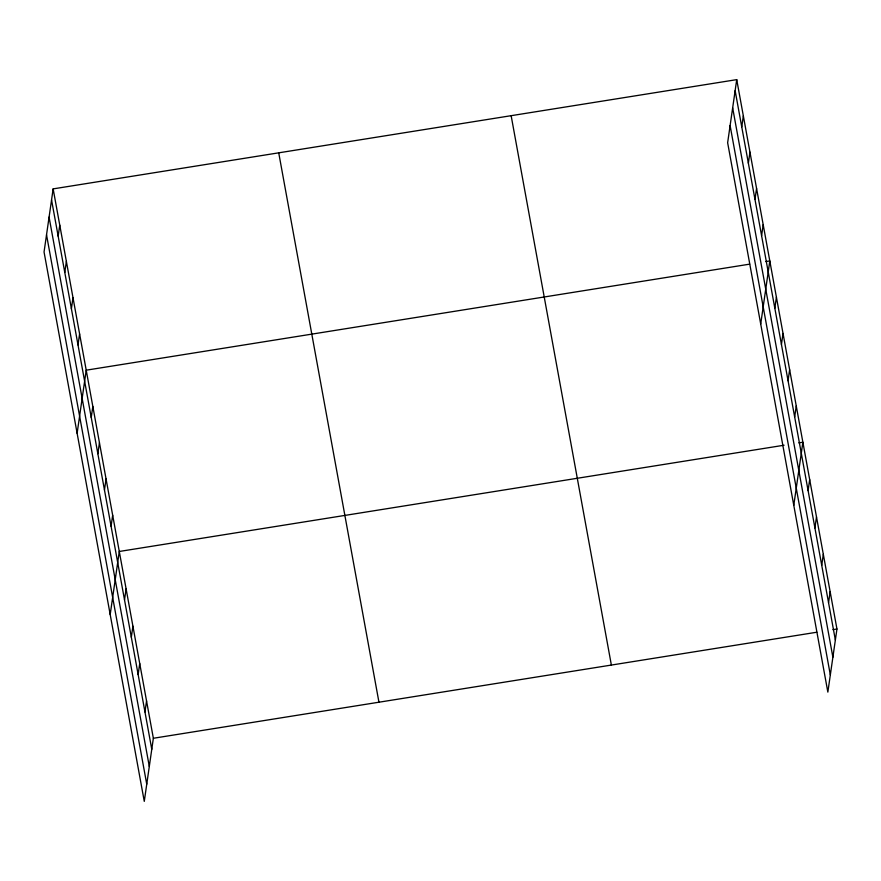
<?xml version="1.0" encoding="UTF-8"?>
<svg xmlns="http://www.w3.org/2000/svg" width="881" height="881" viewBox="0 0 881 881"><rect width="100%" height="100%" fill="white"/><g stroke="black" fill="none" stroke-linecap="round" stroke-linejoin="round"><path stroke-width="1.32" d="M53.146 188.886L44.05 251.988L144.275 801.369L153.36 738.267L53.146 188.886L736.725 79.631L836.95 629.012L827.854 692.114L727.64 142.733L736.725 79.631M58.168 236.185L59.754 225.151M64.787 272.438L66.372 261.404M71.394 308.702L72.991 297.668M78.013 344.956L79.598 333.921M77.121 433.287L86.217 370.185L749.665 264.146M91.239 417.473L92.835 406.438M97.857 453.737L99.443 442.703M104.465 489.99L106.061 478.956M111.083 526.254L112.669 515.22M110.191 614.575L119.287 551.473L784.079 445.224M124.518 599.873L126.104 588.838M131.324 637.227L132.921 626.193M138.141 674.582L139.738 663.547M144.958 711.947L146.554 700.913M741.758 126.93L743.344 115.896M748.365 163.183L749.962 152.149M754.984 199.447L756.57 188.413M761.602 235.701L763.188 224.666M760.71 324.032L769.807 260.93L765.776 261.569M774.828 308.218L776.414 297.183M781.436 344.482L783.033 333.447M788.055 380.735L789.64 369.701M794.673 416.999L796.259 405.965M793.781 505.32L802.877 442.218L798.847 442.868M808.097 490.618L809.694 479.583M814.914 527.972L816.5 516.938M821.731 565.327L823.317 554.292M828.547 602.692L830.133 591.658M153.36 738.267L816.808 632.228M832.919 629.651L836.95 629.012M735.139 90.666L835.364 640.047M732.662 107.845L832.886 657.226M730.107 125.554L830.331 674.934M511.145 115.686L611.37 665.067M278.726 152.831L378.951 702.212M51.55 199.921L151.774 749.302M49.072 217.1L149.296 766.481M46.528 234.809L146.742 784.189"/></g></svg>
